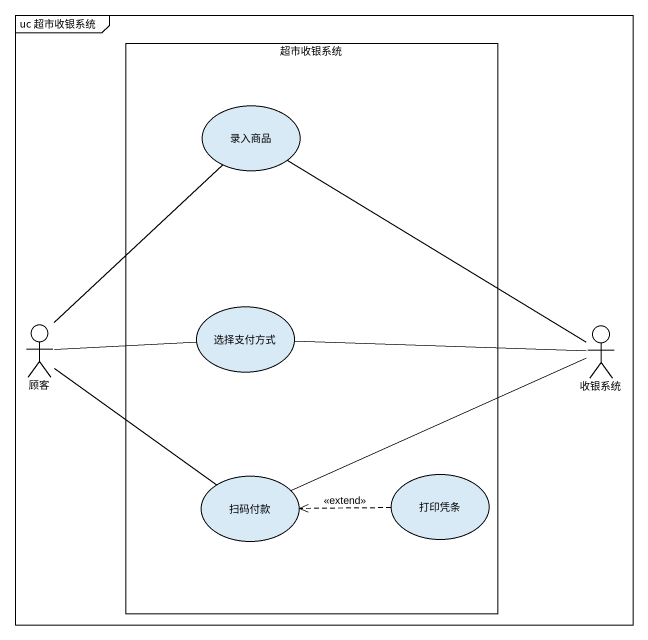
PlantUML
@startuml
mainframe uc 超市收银系统
rectangle 超市收银系统 {
  usecase 录入商品
  usecase 选择支付方式
  usecase 扫码付款
  usecase 打印凭条
}
actor 顾客
actor 收银系统
顾客 -up- 录入商品
顾客 -right- 选择支付方式
顾客 -- 扫码付款
收银系统 -up- 录入商品
收银系统 -left- 选择支付方式
收银系统 -left- 扫码付款
打印凭条 .left.> 扫码付款 : <<extend>>
@enduml
